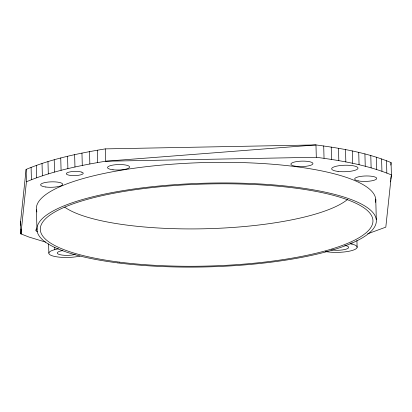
<?xml version="1.0" encoding="UTF-8"?>
<svg xmlns="http://www.w3.org/2000/svg" width="412" height="412" viewBox="0 0 412 412"><rect width="100%" height="100%" fill="white"/><g stroke="black" fill="none" stroke-linecap="round" stroke-linejoin="round"><path stroke-width="0.62" d="M45.66 242.132L29.005 237.055L20.93 233.898L20.6 221.553L26.105 169.409C51.376 158.908 78.357 153.331 105.256 148.887L315.973 144.926C341.455 148.346 367.169 152.708 391.055 162.57L391.4 174.915L385.807 227.146L367.643 233.82M20.93 233.898L26.435 181.754L26.105 169.409M390.782 165.114L391.055 162.57M390.365 181.883L390.555 180.616M390.741 179.349L391.4 174.915C367.509 165.052 341.79 160.69 316.303 157.271L105.611 161.226C78.702 165.67 51.711 171.253 26.435 181.754M54.739 247.174L54.806 249.641L58.422 248.704M350.009 243.631L351.874 244.069L351.843 242.833M20.6 221.553L20.811 225.302M105.256 148.887L105.611 161.226L315.973 144.926L316.303 157.271M386.507 160.716L386.837 173.061M381.6 158.919L381.934 171.263M376.362 157.188L376.692 169.533M375.754 199.048L376.305 219.622M370.795 155.52L371.124 167.864M364.914 153.923L365.248 166.268M358.734 152.399L359.063 164.743M356.931 240.515L357.111 247.303M352.26 150.952L352.59 163.291M345.508 149.577L345.838 161.921M338.489 148.289L338.818 160.634M331.217 147.079L331.547 159.423M323.708 145.961L324.038 158.306M97.294 150.21L97.623 162.549M89.512 151.616L89.847 163.961M81.957 153.099L82.287 165.444M74.634 154.655L74.963 166.999M67.558 156.287L67.892 168.632M60.749 157.981L61.079 170.326M54.214 159.748L54.549 172.087M47.972 161.571L48.302 173.916M48.606 243.832L48.853 253.086M42.024 163.451L42.359 175.795M36.395 165.387L36.725 177.732M36.436 209.77L36.987 230.344M31.08 167.375L31.415 179.72M20.914 229.005L21.043 233.944M344.762 245.454A10.619 2.616 -1.5 0 1 346.327 249.1A10.619 2.616 -1.5 0 1 331.397 249.863M351.874 244.069A19.112 4.712 -1.5 0 1 343.433 252.046L340.503 252.273A19.112 4.712 -1.5 0 1 325.223 251.485M79.974 256.094A19.112 4.712 -1.5 0 1 64.468 257.454L61.568 257.335A19.112 4.712 -1.5 0 1 54.806 249.641M75.19 254.446A10.619 2.616 -1.5 0 1 59.297 254.487A10.619 2.616 -1.5 0 1 62.825 250.558M36.9 211.948A169.77 41.87 -1.5 0 1 203.919 162.585A169.77 41.87 -1.5 0 1 375.574 202.344M347.785 199.279A148.65 36.663 -1.5 0 1 207.282 228.701A148.65 36.663 -1.5 0 1 64.663 207.128M37.425 231.637A11.042 2.724 -1.5 0 1 37.054 228.923M81.787 172.139L80.309 171.768A8.492 2.096 -1.5 0 0 69.113 172.077A8.492 2.096 -1.5 0 0 67.753 174.853L69.226 175.224A8.492 2.096 -1.5 0 0 80.422 174.915A8.492 2.096 -1.5 0 0 81.787 172.139M117.935 262.923A169.775 41.87 -1.5 0 0 376.3 221.816A169.775 41.87 -1.5 0 0 125.706 190.21A169.775 41.87 -1.5 0 0 117.935 262.923M119.707 262.166A166.376 41.03 -1.5 0 0 372.906 221.877A166.376 41.03 -1.5 0 0 127.323 190.905A166.376 41.03 -1.5 0 0 119.707 262.166M113.001 169.77A11.042 2.724 -1.5 0 0 129.6 167.009A11.042 2.724 -1.5 0 0 113.084 165.047A11.042 2.724 -1.5 0 0 113.001 169.77M45.82 187.017A11.042 2.724 -1.5 0 0 62.681 184.365A11.042 2.724 -1.5 0 0 46.432 182.289A11.042 2.724 -1.5 0 0 45.82 187.017M358.476 180.935A11.042 2.724 -1.5 0 0 376.537 178.932A11.042 2.724 -1.5 0 0 362.076 176.212A11.042 2.724 -1.5 0 0 358.476 180.935M338.082 171.433A13.169 3.244 -1.5 0 0 358.007 168.194A13.169 3.244 -1.5 0 0 338.453 165.799A13.169 3.244 -1.5 0 0 338.082 171.433M295.311 166.201A11.042 2.724 -1.5 0 0 312.878 163.894A11.042 2.724 -1.5 0 0 297.552 161.458A11.042 2.724 -1.5 0 0 295.311 166.201"/></g></svg>
